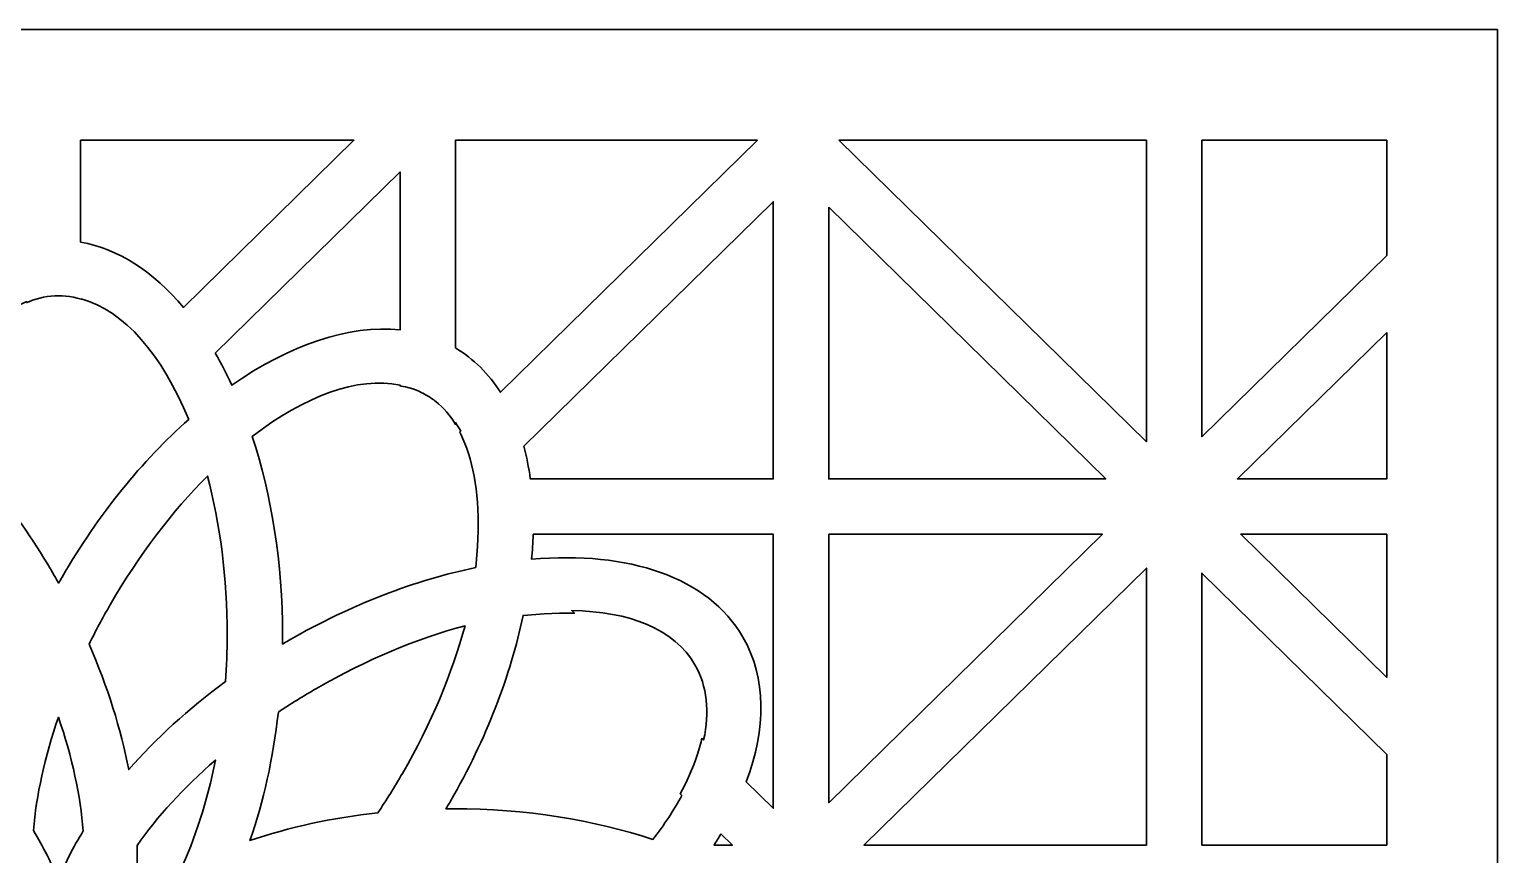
# Model space of a CAD drawing. Header units: centimetres. Extents: x -27 to -22.3, y -9 to 9.
# Drawn here: x -24.695 to -22.336, y 7.674 to 9.001 of the extents above; entities that cross this region are included whole.
import ezdxf

# ---------------------------------------------------------------- set-up
doc = ezdxf.new("R2010")
doc.units = ezdxf.units.CM
doc.header["$MEASUREMENT"] = 0
doc.layers.add('layer 1', color=7, linetype='Continuous')

msp = doc.modelspace()

# ---------------------------------------------------------------- linework, layer by layer
at = {"layer": 'layer 1', "color": 250, "lineweight": 30}
for points, knots in [([(-22.33552, 9.00076), (-22.33552, 9.00076), (-22.33552, 8.81208), (-22.33552, 8.81208), (-22.33552, 8.81208), (-22.33552, 8.81208), (-22.33552, 8.68847), (-22.33552, 8.68847), (-22.33552, 8.68847), (-22.33552, 8.68847), (-22.33552, 7.78426), (-22.33552, 7.78426), (-22.33552, 7.78426), (-22.33552, 7.78426), (-22.33552, 7.66065), (-22.33552, 7.66065), (-22.33552, 7.66065), (-22.33552, 7.66065), (-22.33552, 7.635), (-22.33552, 7.635), (-22.33552, 7.635), (-22.33552, 7.635), (-22.33552, 7.51139), (-22.33552, 7.51139), (-22.33552, 7.51139), (-22.33552, 7.51139), (-22.33552, 6.60718), (-22.33552, 6.60718), (-22.33552, 6.60718), (-22.33552, 6.60718), (-22.33552, 6.48357), (-22.33552, 6.48357), (-22.33552, 6.48357), (-22.33552, 6.48357), (-22.33552, 6.45792), (-22.33552, 6.45792), (-22.33552, 6.45792), (-22.33552, 6.45792), (-22.33552, 6.33431), (-22.33552, 6.33431), (-22.33552, 6.33431), (-22.33552, 6.33431), (-22.33552, 5.4301), (-22.33552, 5.4301), (-22.33552, 5.4301), (-22.33552, 5.4301), (-22.33552, 5.30649), (-22.33552, 5.30649), (-22.33552, 5.30649), (-22.33552, 5.30649), (-22.33552, 5.28084), (-22.33552, 5.28084), (-22.33552, 5.28084), (-22.33552, 5.28084), (-22.33552, 5.15723), (-22.33552, 5.15723), (-22.33552, 5.15723), (-22.33552, 5.15723), (-22.33552, 4.25302), (-22.33552, 4.25302), (-22.33552, 4.25302), (-22.33552, 4.25302), (-22.33552, 4.12941), (-22.33552, 4.12941), (-22.33552, 4.12941), (-22.33552, 4.12941), (-22.33552, 4.10376), (-22.33552, 4.10376), (-22.33552, 4.10376), (-22.33552, 4.10376), (-22.33552, 3.98015), (-22.33552, 3.98015), (-22.33552, 3.98015), (-22.33552, 3.98015), (-22.33552, 3.07594), (-22.33552, 3.07594), (-22.33552, 3.07594), (-22.33552, 3.07594), (-22.33552, 2.95233), (-22.33552, 2.95233), (-22.33552, 2.95233), (-22.33552, 2.95233), (-22.33552, 2.92668), (-22.33552, 2.92668), (-22.33552, 2.92668), (-22.33552, 2.92668), (-22.33552, 2.80307), (-22.33552, 2.80307), (-22.33552, 2.80307), (-22.33552, 2.80307), (-22.33552, 1.89886), (-22.33552, 1.89886), (-22.33552, 1.89886), (-22.33552, 1.89886), (-22.33552, 1.77525), (-22.33552, 1.77525), (-22.33552, 1.77525), (-22.33552, 1.77525), (-22.33552, 1.7496), (-22.33552, 1.7496), (-22.33552, 1.7496), (-22.33552, 1.7496), (-22.33552, 1.62599), (-22.33552, 1.62599), (-22.33552, 1.62599), (-22.33552, 1.62599), (-22.33552, 0.72178), (-22.33552, 0.72178), (-22.33552, 0.72178), (-22.33552, 0.72178), (-22.33552, 0.59817), (-22.33552, 0.59817), (-22.33552, 0.59817), (-22.33552, 0.59817), (-22.33552, 0.57252), (-22.33552, 0.57252), (-22.33552, 0.57252), (-22.33552, 0.57252), (-22.33552, 0.44891), (-22.33552, 0.44891), (-22.33552, 0.44891), (-22.33552, 0.44891), (-22.33552, -0.4553), (-22.33552, -0.4553), (-22.33552, -0.4553), (-22.33552, -0.4553), (-22.33552, -0.57891), (-22.33552, -0.57891), (-22.33552, -0.57891), (-22.33552, -0.57891), (-22.33552, -0.60456), (-22.33552, -0.60456), (-22.33552, -0.60456), (-22.33552, -0.60456), (-22.33552, -0.72817), (-22.33552, -0.72817), (-22.33552, -0.72817), (-22.33552, -0.72817), (-22.33552, -1.63238), (-22.33552, -1.63238), (-22.33552, -1.63238), (-22.33552, -1.63238), (-22.33552, -1.75599), (-22.33552, -1.75599), (-22.33552, -1.75599), (-22.33552, -1.75599), (-22.33552, -1.78164), (-22.33552, -1.78164), (-22.33552, -1.78164), (-22.33552, -1.78164), (-22.33552, -1.90525), (-22.33552, -1.90525), (-22.33552, -1.90525), (-22.33552, -1.90525), (-22.33552, -2.80946), (-22.33552, -2.80946), (-22.33552, -2.80946), (-22.33552, -2.80946), (-22.33552, -2.93307), (-22.33552, -2.93307), (-22.33552, -2.93307), (-22.33552, -2.93307), (-22.33552, -2.95872), (-22.33552, -2.95872), (-22.33552, -2.95872), (-22.33552, -2.95872), (-22.33552, -3.08233), (-22.33552, -3.08233), (-22.33552, -3.08233), (-22.33552, -3.08233), (-22.33552, -3.98654), (-22.33552, -3.98654), (-22.33552, -3.98654), (-22.33552, -3.98654), (-22.33552, -4.11015), (-22.33552, -4.11015), (-22.33552, -4.11015), (-22.33552, -4.11015), (-22.33552, -4.1358), (-22.33552, -4.1358), (-22.33552, -4.1358), (-22.33552, -4.1358), (-22.33552, -4.25941), (-22.33552, -4.25941), (-22.33552, -4.25941), (-22.33552, -4.25941), (-22.33552, -5.16362), (-22.33552, -5.16362), (-22.33552, -5.16362), (-22.33552, -5.16362), (-22.33552, -5.28723), (-22.33552, -5.28723), (-22.33552, -5.28723), (-22.33552, -5.28723), (-22.33552, -5.31288), (-22.33552, -5.31288), (-22.33552, -5.31288), (-22.33552, -5.31288), (-22.33552, -5.43649), (-22.33552, -5.43649), (-22.33552, -5.43649), (-22.33552, -5.43649), (-22.33552, -6.3407), (-22.33552, -6.3407), (-22.33552, -6.3407), (-22.33552, -6.3407), (-22.33552, -6.46431), (-22.33552, -6.46431), (-22.33552, -6.46431), (-22.33552, -6.46431), (-22.33552, -6.48996), (-22.33552, -6.48996), (-22.33552, -6.48996), (-22.33552, -6.48996), (-22.33552, -6.61357), (-22.33552, -6.61357), (-22.33552, -6.61357), (-22.33552, -6.61357), (-22.33552, -7.51778), (-22.33552, -7.51778), (-22.33552, -7.51778), (-22.33552, -7.51778), (-22.33552, -7.64139), (-22.33552, -7.64139), (-22.33552, -7.64139), (-22.33552, -7.64139), (-22.33552, -7.66704), (-22.33552, -7.66704), (-22.33552, -7.66704), (-22.33552, -7.66704), (-22.33552, -7.79065), (-22.33552, -7.79065), (-22.33552, -7.79065), (-22.33552, -7.79065), (-22.33552, -8.69486), (-22.33552, -8.69486), (-22.33552, -8.69486), (-22.33552, -8.69486), (-22.33552, -8.81847), (-22.33552, -8.81847), (-22.33552, -8.81847), (-22.33552, -8.81847), (-22.33552, -9.00022), (-22.33552, -9.00022), (-22.33552, -9.00022), (-22.33552, -9.00022), (-23.22426, -9.00022), (-23.22426, -9.00022), (-23.22426, -9.00022), (-23.22426, -9.00022), (-23.35029, -9.00022), (-23.35029, -9.00022), (-23.35029, -9.00022), (-23.35029, -9.00022), (-23.56871, -9.00022), (-23.56871, -9.00022), (-23.56871, -9.00022), (-23.56871, -9.00022), (-23.69473, -9.00022), (-23.69473, -9.00022), (-23.69473, -9.00022), (-23.69473, -9.00022), (-24.42433, -9.00022), (-24.42433, -9.00022), (-24.42433, -9.00022), (-24.42433, -9.00022), (-24.55035, -9.00022), (-24.55035, -9.00022), (-24.55035, -9.00022), (-24.55035, -9.00022), (-24.76877, -9.00022), (-24.76877, -9.00022), (-24.76877, -9.00022), (-24.76877, -9.00022), (-24.8948, -9.00022), (-24.8948, -9.00022), (-24.8948, -9.00022), (-24.8948, -9.00022), (-25.62439, -9.00022), (-25.62439, -9.00022), (-25.62439, -9.00022), (-25.62439, -9.00022), (-25.75042, -9.00022), (-25.75042, -9.00022), (-25.75042, -9.00022), (-25.75042, -9.00022), (-25.96884, -9.00022), (-25.96884, -9.00022), (-25.96884, -9.00022), (-25.96884, -9.00022), (-26.09487, -9.00022), (-26.09487, -9.00022), (-26.09487, -9.00022), (-26.09487, -9.00022), (-26.99914, -9.00022), (-26.99914, -9.00022), (-26.99914, -9.00022), (-26.99914, -9.00022), (-26.99914, -8.8337), (-26.99914, -8.8337), (-26.99914, -8.8337), (-26.99914, -8.8337), (-26.99914, -8.71009), (-26.99914, -8.71009), (-26.99914, -8.71009), (-26.99914, -8.71009), (-26.99914, -7.77541), (-26.99914, -7.77541), (-26.99914, -7.77541), (-26.99914, -7.77541), (-26.99914, -7.53301), (-26.99914, -7.53301), (-26.99914, -7.53301), (-26.99914, -7.53301), (-26.99914, -6.59833), (-26.99914, -6.59833), (-26.99914, -6.59833), (-26.99914, -6.59833), (-26.99914, -6.35593), (-26.99914, -6.35593), (-26.99914, -6.35593), (-26.99914, -6.35593), (-26.99914, -5.42125), (-26.99914, -5.42125), (-26.99914, -5.42125), (-26.99914, -5.42125), (-26.99914, -5.17885), (-26.99914, -5.17885), (-26.99914, -5.17885), (-26.99914, -5.17885), (-26.99914, -4.24417), (-26.99914, -4.24417), (-26.99914, -4.24417), (-26.99914, -4.24417), (-26.99914, -4.00177), (-26.99914, -4.00177), (-26.99914, -4.00177), (-26.99914, -4.00177), (-26.99914, -3.06709), (-26.99914, -3.06709), (-26.99914, -3.06709), (-26.99914, -3.06709), (-26.99914, -2.82469), (-26.99914, -2.82469), (-26.99914, -2.82469), (-26.99914, -2.82469), (-26.99914, -1.89001), (-26.99914, -1.89001), (-26.99914, -1.89001), (-26.99914, -1.89001), (-26.99914, -1.64761), (-26.99914, -1.64761), (-26.99914, -1.64761), (-26.99914, -1.64761), (-26.99914, -0.71293), (-26.99914, -0.71293), (-26.99914, -0.71293), (-26.99914, -0.71293), (-26.99914, -0.47053), (-26.99914, -0.47053), (-26.99914, -0.47053), (-26.99914, -0.47053), (-26.99914, 0.46415), (-26.99914, 0.46415), (-26.99914, 0.46415), (-26.99914, 0.46415), (-26.99914, 0.70655), (-26.99914, 0.70655), (-26.99914, 0.70655), (-26.99914, 0.70655), (-26.99914, 1.64123), (-26.99914, 1.64123), (-26.99914, 1.64123), (-26.99914, 1.64123), (-26.99914, 1.88363), (-26.99914, 1.88363), (-26.99914, 1.88363), (-26.99914, 1.88363), (-26.99914, 2.81831), (-26.99914, 2.81831), (-26.99914, 2.81831), (-26.99914, 2.81831), (-26.99914, 3.06071), (-26.99914, 3.06071), (-26.99914, 3.06071), (-26.99914, 3.06071), (-26.99914, 3.99539), (-26.99914, 3.99539), (-26.99914, 3.99539), (-26.99914, 3.99539), (-26.99914, 4.23779), (-26.99914, 4.23779), (-26.99914, 4.23779), (-26.99914, 4.23779), (-26.99914, 5.17247), (-26.99914, 5.17247), (-26.99914, 5.17247), (-26.99914, 5.17247), (-26.99914, 5.41487), (-26.99914, 5.41487), (-26.99914, 5.41487), (-26.99914, 5.41487), (-26.99914, 6.34955), (-26.99914, 6.34955), (-26.99914, 6.34955), (-26.99914, 6.34955), (-26.99914, 6.59195), (-26.99914, 6.59195), (-26.99914, 6.59195), (-26.99914, 6.59195), (-26.99914, 7.52663), (-26.99914, 7.52663), (-26.99914, 7.52663), (-26.99914, 7.52663), (-26.99914, 7.76903), (-26.99914, 7.76903), (-26.99914, 7.76903), (-26.99914, 7.76903), (-26.99914, 8.70371), (-26.99914, 8.70371), (-26.99914, 8.70371), (-26.99914, 8.70371), (-26.99914, 8.82732), (-26.99914, 8.82732), (-26.99914, 8.82732), (-26.99914, 8.82732), (-26.99914, 9.00076), (-26.99914, 9.00076), (-26.99914, 9.00076), (-26.99914, 9.00076), (-26.10193, 9.00076), (-26.10193, 9.00076), (-26.10193, 9.00076), (-26.10193, 9.00076), (-25.97591, 9.00076), (-25.97591, 9.00076), (-25.97591, 9.00076), (-25.97591, 9.00076), (-25.74335, 9.00076), (-25.74335, 9.00076), (-25.74335, 9.00076), (-25.74335, 9.00076), (-25.61733, 9.00076), (-25.61733, 9.00076), (-25.61733, 9.00076), (-25.61733, 9.00076), (-24.90187, 9.00076), (-24.90187, 9.00076), (-24.90187, 9.00076), (-24.90187, 9.00076), (-24.77584, 9.00076), (-24.77584, 9.00076), (-24.77584, 9.00076), (-24.77584, 9.00076), (-24.54329, 9.00076), (-24.54329, 9.00076), (-24.54329, 9.00076), (-24.54329, 9.00076), (-24.41726, 9.00076), (-24.41726, 9.00076), (-24.41726, 9.00076), (-24.41726, 9.00076), (-23.7018, 9.00076), (-23.7018, 9.00076), (-23.7018, 9.00076), (-23.7018, 9.00076), (-23.57578, 9.00076), (-23.57578, 9.00076), (-23.57578, 9.00076), (-23.57578, 9.00076), (-23.34322, 9.00076), (-23.34322, 9.00076), (-23.34322, 9.00076), (-23.34322, 9.00076), (-23.21719, 9.00076), (-23.21719, 9.00076), (-23.21719, 9.00076), (-23.21719, 9.00076), (-22.33552, 9.00076), (-22.33552, 9.00076)], [0, 0, 0, 0, 0.0082645, 0.0082645, 0.0082645, 0.0082645, 0.0165289, 0.0165289, 0.0165289, 0.0165289, 0.0247934, 0.0247934, 0.0247934, 0.0247934, 0.0330579, 0.0330579, 0.0330579, 0.0330579, 0.0413223, 0.0413223, 0.0413223, 0.0413223, 0.0495868, 0.0495868, 0.0495868, 0.0495868, 0.0578512, 0.0578512, 0.0578512, 0.0578512, 0.0661157, 0.0661157, 0.0661157, 0.0661157, 0.0743802, 0.0743802, 0.0743802, 0.0743802, 0.0826446, 0.0826446, 0.0826446, 0.0826446, 0.0909091, 0.0909091, 0.0909091, 0.0909091, 0.0991736, 0.0991736, 0.0991736, 0.0991736, 0.107438, 0.107438, 0.107438, 0.107438, 0.1157025, 0.1157025, 0.1157025, 0.1157025, 0.1239669, 0.1239669, 0.1239669, 0.1239669, 0.1322314, 0.1322314, 0.1322314, 0.1322314, 0.1404959, 0.1404959, 0.1404959, 0.1404959, 0.1487603, 0.1487603, 0.1487603, 0.1487603, 0.1570248, 0.1570248, 0.1570248, 0.1570248, 0.1652893, 0.1652893, 0.1652893, 0.1652893, 0.1735537, 0.1735537, 0.1735537, 0.1735537, 0.1818182, 0.1818182, 0.1818182, 0.1818182, 0.1900826, 0.1900826, 0.1900826, 0.1900826, 0.1983471, 0.1983471, 0.1983471, 0.1983471, 0.2066116, 0.2066116, 0.2066116, 0.2066116, 0.214876, 0.214876, 0.214876, 0.214876, 0.2231405, 0.2231405, 0.2231405, 0.2231405, 0.231405, 0.231405, 0.231405, 0.231405, 0.2396694, 0.2396694, 0.2396694, 0.2396694, 0.2479339, 0.2479339, 0.2479339, 0.2479339, 0.2561983, 0.2561983, 0.2561983, 0.2561983, 0.2644628, 0.2644628, 0.2644628, 0.2644628, 0.2727273, 0.2727273, 0.2727273, 0.2727273, 0.2809917, 0.2809917, 0.2809917, 0.2809917, 0.2892562, 0.2892562, 0.2892562, 0.2892562, 0.2975207, 0.2975207, 0.2975207, 0.2975207, 0.3057851, 0.3057851, 0.3057851, 0.3057851, 0.3140496, 0.3140496, 0.3140496, 0.3140496, 0.322314, 0.322314, 0.322314, 0.322314, 0.3305785, 0.3305785, 0.3305785, 0.3305785, 0.338843, 0.338843, 0.338843, 0.338843, 0.3471074, 0.3471074, 0.3471074, 0.3471074, 0.3553719, 0.3553719, 0.3553719, 0.3553719, 0.3636364, 0.3636364, 0.3636364, 0.3636364, 0.3719008, 0.3719008, 0.3719008, 0.3719008, 0.3801653, 0.3801653, 0.3801653, 0.3801653, 0.3884298, 0.3884298, 0.3884298, 0.3884298, 0.3966942, 0.3966942, 0.3966942, 0.3966942, 0.4049587, 0.4049587, 0.4049587, 0.4049587, 0.4132231, 0.4132231, 0.4132231, 0.4132231, 0.4214876, 0.4214876, 0.4214876, 0.4214876, 0.4297521, 0.4297521, 0.4297521, 0.4297521, 0.4380165, 0.4380165, 0.4380165, 0.4380165, 0.446281, 0.446281, 0.446281, 0.446281, 0.4545455, 0.4545455, 0.4545455, 0.4545455, 0.4628099, 0.4628099, 0.4628099, 0.4628099, 0.4710744, 0.4710744, 0.4710744, 0.4710744, 0.4793388, 0.4793388, 0.4793388, 0.4793388, 0.4876033, 0.4876033, 0.4876033, 0.4876033, 0.4958678, 0.4958678, 0.4958678, 0.4958678, 0.5041322, 0.5041322, 0.5041322, 0.5041322, 0.5123967, 0.5123967, 0.5123967, 0.5123967, 0.5206612, 0.5206612, 0.5206612, 0.5206612, 0.5289256, 0.5289256, 0.5289256, 0.5289256, 0.5371901, 0.5371901, 0.5371901, 0.5371901, 0.5454545, 0.5454545, 0.5454545, 0.5454545, 0.553719, 0.553719, 0.553719, 0.553719, 0.5619835, 0.5619835, 0.5619835, 0.5619835, 0.5702479, 0.5702479, 0.5702479, 0.5702479, 0.5785124, 0.5785124, 0.5785124, 0.5785124, 0.5867769, 0.5867769, 0.5867769, 0.5867769, 0.5950413, 0.5950413, 0.5950413, 0.5950413, 0.6033058, 0.6033058, 0.6033058, 0.6033058, 0.6115702, 0.6115702, 0.6115702, 0.6115702, 0.6198347, 0.6198347, 0.6198347, 0.6198347, 0.6280992, 0.6280992, 0.6280992, 0.6280992, 0.6363636, 0.6363636, 0.6363636, 0.6363636, 0.6446281, 0.6446281, 0.6446281, 0.6446281, 0.6528926, 0.6528926, 0.6528926, 0.6528926, 0.661157, 0.661157, 0.661157, 0.661157, 0.6694215, 0.6694215, 0.6694215, 0.6694215, 0.677686, 0.677686, 0.677686, 0.677686, 0.6859504, 0.6859504, 0.6859504, 0.6859504, 0.6942149, 0.6942149, 0.6942149, 0.6942149, 0.7024793, 0.7024793, 0.7024793, 0.7024793, 0.7107438, 0.7107438, 0.7107438, 0.7107438, 0.7190083, 0.7190083, 0.7190083, 0.7190083, 0.7272727, 0.7272727, 0.7272727, 0.7272727, 0.7355372, 0.7355372, 0.7355372, 0.7355372, 0.7438017, 0.7438017, 0.7438017, 0.7438017, 0.7520661, 0.7520661, 0.7520661, 0.7520661, 0.7603306, 0.7603306, 0.7603306, 0.7603306, 0.768595, 0.768595, 0.768595, 0.768595, 0.7768595, 0.7768595, 0.7768595, 0.7768595, 0.785124, 0.785124, 0.785124, 0.785124, 0.7933884, 0.7933884, 0.7933884, 0.7933884, 0.8016529, 0.8016529, 0.8016529, 0.8016529, 0.8099174, 0.8099174, 0.8099174, 0.8099174, 0.8181818, 0.8181818, 0.8181818, 0.8181818, 0.8264463, 0.8264463, 0.8264463, 0.8264463, 0.8347107, 0.8347107, 0.8347107, 0.8347107, 0.8429752, 0.8429752, 0.8429752, 0.8429752, 0.8512397, 0.8512397, 0.8512397, 0.8512397, 0.8595041, 0.8595041, 0.8595041, 0.8595041, 0.8677686, 0.8677686, 0.8677686, 0.8677686, 0.8760331, 0.8760331, 0.8760331, 0.8760331, 0.8842975, 0.8842975, 0.8842975, 0.8842975, 0.892562, 0.892562, 0.892562, 0.892562, 0.9008264, 0.9008264, 0.9008264, 0.9008264, 0.9090909, 0.9090909, 0.9090909, 0.9090909, 0.9173554, 0.9173554, 0.9173554, 0.9173554, 0.9256198, 0.9256198, 0.9256198, 0.9256198, 0.9338843, 0.9338843, 0.9338843, 0.9338843, 0.9421488, 0.9421488, 0.9421488, 0.9421488, 0.9504132, 0.9504132, 0.9504132, 0.9504132, 0.9586777, 0.9586777, 0.9586777, 0.9586777, 0.9669421, 0.9669421, 0.9669421, 0.9669421, 0.9752066, 0.9752066, 0.9752066, 0.9752066, 0.9834711, 0.9834711, 0.9834711, 0.9834711, 1, 1, 1, 1]), ([(-24.61256, 8.6587), (-24.5518, 8.64816), (-24.49546, 8.611), (-24.44736, 8.55392), (-24.44736, 8.55392), (-24.44736, 8.55392), (-24.1735, 8.82254), (-24.1735, 8.82254), (-24.1735, 8.82254), (-24.1735, 8.82254), (-24.61256, 8.82254), (-24.61256, 8.82254), (-24.61256, 8.82254), (-24.61256, 8.82254), (-24.61256, 8.6587), (-24.61256, 8.6587)], [0, 0, 0, 0, 0.2, 0.2, 0.2, 0.2, 0.4, 0.4, 0.4, 0.4, 0.6, 0.6, 0.6, 0.6, 1, 1, 1, 1]), ([(-24.01021, 8.48868), (-23.98094, 8.47121), (-23.95681, 8.44708), (-23.93783, 8.41754), (-23.93783, 8.41754), (-23.93783, 8.41754), (-23.52493, 8.82254), (-23.52493, 8.82254), (-23.52493, 8.82254), (-23.52493, 8.82254), (-24.01021, 8.82254), (-24.01021, 8.82254), (-24.01021, 8.82254), (-24.01021, 8.82254), (-24.01021, 8.48868), (-24.01021, 8.48868)], [0, 0, 0, 0, 0.2, 0.2, 0.2, 0.2, 0.4, 0.4, 0.4, 0.4, 0.6, 0.6, 0.6, 0.6, 1, 1, 1, 1]), ([(-23.39407, 8.82254), (-23.39407, 8.82254), (-22.89988, 8.33781), (-22.89988, 8.33781), (-22.89988, 8.33781), (-22.89988, 8.33781), (-22.89988, 8.82254), (-22.89988, 8.82254), (-22.89988, 8.82254), (-22.89988, 8.82254), (-23.39407, 8.82254), (-23.39407, 8.82254)], [0, 0, 0, 0, 0.25, 0.25, 0.25, 0.25, 0.5, 0.5, 0.5, 0.5, 1, 1, 1, 1]), ([(-22.81076, 8.82254), (-22.81076, 8.82254), (-22.81076, 8.34594), (-22.81076, 8.34594), (-22.81076, 8.34594), (-22.81076, 8.34594), (-22.51375, 8.63727), (-22.51375, 8.63727), (-22.51375, 8.63727), (-22.51375, 8.63727), (-22.51375, 8.82254), (-22.51375, 8.82254), (-22.51375, 8.82254), (-22.51375, 8.82254), (-22.81076, 8.82254), (-22.81076, 8.82254)], [0, 0, 0, 0, 0.2, 0.2, 0.2, 0.2, 0.4, 0.4, 0.4, 0.4, 0.6, 0.6, 0.6, 0.6, 1, 1, 1, 1]), ([(-24.39622, 8.48047), (-24.38677, 8.46415), (-24.37782, 8.44693), (-24.36943, 8.42887), (-24.36943, 8.42887), (-24.27648, 8.49381), (-24.18151, 8.52633), (-24.09932, 8.51777), (-24.09932, 8.51777), (-24.09932, 8.51777), (-24.09932, 8.77168), (-24.09932, 8.77168), (-24.09932, 8.77168), (-24.09932, 8.77168), (-24.39622, 8.48047), (-24.39622, 8.48047)], [0, 0, 0, 0, 0.2, 0.2, 0.2, 0.2, 0.4, 0.4, 0.4, 0.4, 0.6, 0.6, 0.6, 0.6, 1, 1, 1, 1]), ([(-23.9004, 8.33064), (-23.89592, 8.31399), (-23.89242, 8.29649), (-23.88993, 8.27827), (-23.88993, 8.27827), (-23.88993, 8.27827), (-23.4996, 8.27827), (-23.4996, 8.27827), (-23.4996, 8.27827), (-23.4996, 8.27827), (-23.4996, 8.72377), (-23.4996, 8.72377), (-23.4996, 8.72377), (-23.4996, 8.72377), (-23.9004, 8.33064), (-23.9004, 8.33064)], [0, 0, 0, 0, 0.2, 0.2, 0.2, 0.2, 0.4, 0.4, 0.4, 0.4, 0.6, 0.6, 0.6, 0.6, 1, 1, 1, 1]), ([(-23.41048, 8.71503), (-23.41048, 8.71503), (-23.41048, 8.27827), (-23.41048, 8.27827), (-23.41048, 8.27827), (-23.41048, 8.27827), (-22.9652, 8.27827), (-22.9652, 8.27827), (-22.9652, 8.27827), (-22.9652, 8.27827), (-23.41048, 8.71503), (-23.41048, 8.71503)], [0, 0, 0, 0, 0.25, 0.25, 0.25, 0.25, 0.5, 0.5, 0.5, 0.5, 1, 1, 1, 1]), ([(-24.61146, 8.56768), (-24.61146, 8.56768), (-24.61145, 8.56695), (-24.61145, 8.56695), (-24.61145, 8.56695), (-24.61145, 8.56695), (-24.61187, 8.56708), (-24.61187, 8.56708), (-24.61187, 8.56708), (-24.61187, 8.56708), (-24.61787, 8.56876), (-24.61787, 8.56876), (-24.61787, 8.56876), (-24.61787, 8.56876), (-24.62383, 8.57012), (-24.62383, 8.57012), (-24.62383, 8.57012), (-24.62383, 8.57012), (-24.62385, 8.57012), (-24.62385, 8.57012), (-24.62385, 8.57012), (-24.62385, 8.57012), (-24.62439, 8.57024), (-24.62439, 8.57024), (-24.62439, 8.57024), (-24.62439, 8.57024), (-24.63034, 8.5713), (-24.63034, 8.5713), (-24.63034, 8.5713), (-24.63034, 8.5713), (-24.63628, 8.57205), (-24.63628, 8.57205), (-24.63628, 8.57205), (-24.63628, 8.57205), (-24.64224, 8.5725), (-24.64224, 8.5725), (-24.64224, 8.5725), (-24.64224, 8.5725), (-24.64826, 8.57265), (-24.64826, 8.57265), (-24.64826, 8.57265), (-24.64826, 8.57265), (-24.65424, 8.5725), (-24.65424, 8.5725), (-24.65424, 8.5725), (-24.65424, 8.5725), (-24.66019, 8.57205), (-24.66019, 8.57205), (-24.66019, 8.57205), (-24.66019, 8.57205), (-24.66611, 8.5713), (-24.66611, 8.5713), (-24.66611, 8.5713), (-24.66611, 8.5713), (-24.67203, 8.57026), (-24.67203, 8.57026), (-24.67203, 8.57026), (-24.67203, 8.57026), (-24.67797, 8.56891), (-24.67797, 8.56891), (-24.67797, 8.56891), (-24.67797, 8.56891), (-24.68395, 8.56725), (-24.68395, 8.56725), (-24.68395, 8.56725), (-24.68395, 8.56725), (-24.68997, 8.56526), (-24.68997, 8.56526), (-24.68997, 8.56526), (-24.68997, 8.56526), (-24.69606, 8.56294), (-24.69606, 8.56294), (-24.69606, 8.56294), (-24.69606, 8.56294), (-24.69905, 8.56165), (-24.69905, 8.56165), (-24.69905, 8.56165), (-24.69905, 8.56165), (-24.69905, 8.5631), (-24.69905, 8.5631), (-24.69905, 8.5631), (-24.76216, 8.539), (-24.81754, 8.47087), (-24.85699, 8.37517), (-24.85699, 8.37517), (-24.78314, 8.30943), (-24.71313, 8.22381), (-24.65488, 8.12293), (-24.65488, 8.12293), (-24.65252, 8.11883), (-24.6502, 8.11474), (-24.6479, 8.11064), (-24.6479, 8.11064), (-24.64604, 8.11393), (-24.64417, 8.11722), (-24.64227, 8.12051), (-24.64227, 8.12051), (-24.58371, 8.22195), (-24.51324, 8.30794), (-24.43895, 8.37382), (-24.43895, 8.37382), (-24.48132, 8.47727), (-24.54225, 8.54877), (-24.61146, 8.56768)], [0, 0, 0, 0, 0.037037, 0.037037, 0.037037, 0.037037, 0.0740741, 0.0740741, 0.0740741, 0.0740741, 0.1111111, 0.1111111, 0.1111111, 0.1111111, 0.1481481, 0.1481481, 0.1481481, 0.1481481, 0.1851852, 0.1851852, 0.1851852, 0.1851852, 0.2222222, 0.2222222, 0.2222222, 0.2222222, 0.2592593, 0.2592593, 0.2592593, 0.2592593, 0.2962963, 0.2962963, 0.2962963, 0.2962963, 0.3333333, 0.3333333, 0.3333333, 0.3333333, 0.3703704, 0.3703704, 0.3703704, 0.3703704, 0.4074074, 0.4074074, 0.4074074, 0.4074074, 0.4444444, 0.4444444, 0.4444444, 0.4444444, 0.4814815, 0.4814815, 0.4814815, 0.4814815, 0.5185185, 0.5185185, 0.5185185, 0.5185185, 0.5555556, 0.5555556, 0.5555556, 0.5555556, 0.5925926, 0.5925926, 0.5925926, 0.5925926, 0.6296296, 0.6296296, 0.6296296, 0.6296296, 0.6666667, 0.6666667, 0.6666667, 0.6666667, 0.7037037, 0.7037037, 0.7037037, 0.7037037, 0.7407407, 0.7407407, 0.7407407, 0.7407407, 0.7777778, 0.7777778, 0.7777778, 0.7777778, 0.8148148, 0.8148148, 0.8148148, 0.8148148, 0.8518519, 0.8518519, 0.8518519, 0.8518519, 0.8888889, 0.8888889, 0.8888889, 0.8888889, 0.9259259, 0.9259259, 0.9259259, 0.9259259, 1, 1, 1, 1]), ([(-22.51375, 8.51366), (-22.51375, 8.51366), (-22.75373, 8.27827), (-22.75373, 8.27827), (-22.75373, 8.27827), (-22.75373, 8.27827), (-22.51375, 8.27827), (-22.51375, 8.27827), (-22.51375, 8.27827), (-22.51375, 8.27827), (-22.51375, 8.51366), (-22.51375, 8.51366)], [0, 0, 0, 0, 0.25, 0.25, 0.25, 0.25, 0.5, 0.5, 0.5, 0.5, 1, 1, 1, 1]), ([(-23.97767, 8.13575), (-23.97767, 8.13575), (-23.97503, 8.16952), (-23.97503, 8.16952), (-23.97503, 8.16952), (-23.97503, 8.16952), (-23.97433, 8.18197), (-23.97433, 8.18197), (-23.97433, 8.18197), (-23.97433, 8.18197), (-23.97391, 8.19419), (-23.97391, 8.19419), (-23.97391, 8.19419), (-23.97391, 8.19419), (-23.97377, 8.20616), (-23.97377, 8.20616), (-23.97377, 8.20616), (-23.97377, 8.20616), (-23.97391, 8.21789), (-23.97391, 8.21789), (-23.97391, 8.21789), (-23.97391, 8.21789), (-23.97432, 8.22935), (-23.97432, 8.22935), (-23.97432, 8.22935), (-23.97432, 8.22935), (-23.97499, 8.24054), (-23.97499, 8.24054), (-23.97499, 8.24054), (-23.97499, 8.24054), (-23.97593, 8.25144), (-23.97593, 8.25144), (-23.97593, 8.25144), (-23.97593, 8.25144), (-23.97713, 8.26205), (-23.97713, 8.26205), (-23.97713, 8.26205), (-23.97713, 8.26205), (-23.97857, 8.27235), (-23.97857, 8.27235), (-23.97857, 8.27235), (-23.97857, 8.27235), (-23.98026, 8.28235), (-23.98026, 8.28235), (-23.98026, 8.28235), (-23.98026, 8.28235), (-23.98219, 8.29201), (-23.98219, 8.29201), (-23.98219, 8.29201), (-23.98219, 8.29201), (-23.98434, 8.30134), (-23.98434, 8.30134), (-23.98434, 8.30134), (-23.98434, 8.30134), (-23.98671, 8.31032), (-23.98671, 8.31032), (-23.98671, 8.31032), (-23.98671, 8.31032), (-23.98929, 8.31896), (-23.98929, 8.31896), (-23.98929, 8.31896), (-23.98929, 8.31896), (-23.99206, 8.32724), (-23.99206, 8.32724), (-23.99206, 8.32724), (-23.99206, 8.32724), (-23.99503, 8.33516), (-23.99503, 8.33516), (-23.99503, 8.33516), (-23.99503, 8.33516), (-23.99817, 8.34272), (-23.99817, 8.34272), (-23.99817, 8.34272), (-23.99817, 8.34272), (-24.00148, 8.34991), (-24.00148, 8.34991), (-24.00148, 8.34991), (-24.00148, 8.34991), (-24.00324, 8.35338), (-24.00324, 8.35338), (-24.00324, 8.35338), (-24.00324, 8.35338), (-24.00169, 8.3549), (-24.00169, 8.3549), (-24.00169, 8.3549), (-24.00436, 8.35969), (-24.0072, 8.36428), (-24.01021, 8.36868), (-24.01021, 8.36868), (-24.01021, 8.36868), (-24.01021, 8.3659), (-24.01021, 8.3659), (-24.01021, 8.3659), (-24.01021, 8.3659), (-24.0123, 8.3693), (-24.0123, 8.3693), (-24.0123, 8.3693), (-24.0123, 8.3693), (-24.01618, 8.37505), (-24.01618, 8.37505), (-24.01618, 8.37505), (-24.01618, 8.37505), (-24.02018, 8.38046), (-24.02018, 8.38046), (-24.02018, 8.38046), (-24.02018, 8.38046), (-24.02429, 8.38554), (-24.02429, 8.38554), (-24.02429, 8.38554), (-24.02429, 8.38554), (-24.02853, 8.39029), (-24.02853, 8.39029), (-24.02853, 8.39029), (-24.02853, 8.39029), (-24.03289, 8.39474), (-24.03289, 8.39474), (-24.03289, 8.39474), (-24.03289, 8.39474), (-24.03737, 8.39889), (-24.03737, 8.39889), (-24.03737, 8.39889), (-24.03737, 8.39889), (-24.04123, 8.40214), (-24.04123, 8.40214), (-24.04123, 8.40214), (-24.04633, 8.40614), (-24.05172, 8.40979), (-24.05738, 8.41306), (-24.05738, 8.41306), (-24.06081, 8.41504), (-24.0643, 8.41686), (-24.06786, 8.41852), (-24.06786, 8.41852), (-24.06786, 8.41852), (-24.07297, 8.42067), (-24.07297, 8.42067), (-24.07297, 8.42067), (-24.07297, 8.42067), (-24.07862, 8.42273), (-24.07862, 8.42273), (-24.07862, 8.42273), (-24.07862, 8.42273), (-24.08444, 8.42453), (-24.08444, 8.42453), (-24.08444, 8.42453), (-24.08444, 8.42453), (-24.09045, 8.42608), (-24.09045, 8.42608), (-24.09045, 8.42608), (-24.09045, 8.42608), (-24.09081, 8.42616), (-24.09081, 8.42616), (-24.09081, 8.42616), (-24.09081, 8.42616), (-24.09101, 8.42621), (-24.09101, 8.42621), (-24.09101, 8.42621), (-24.09101, 8.42621), (-24.09722, 8.4275), (-24.09722, 8.4275), (-24.09722, 8.4275), (-24.09722, 8.4275), (-24.09932, 8.42784), (-24.09932, 8.42784), (-24.09932, 8.42784), (-24.09932, 8.42784), (-24.09932, 8.4289), (-24.09932, 8.4289), (-24.09932, 8.4289), (-24.16721, 8.44297), (-24.25207, 8.41171), (-24.33691, 8.34638), (-24.33691, 8.34638), (-24.30582, 8.25253), (-24.288, 8.14337), (-24.288, 8.02688), (-24.288, 8.02688), (-24.288, 8.02215), (-24.28804, 8.01745), (-24.2881, 8.01275), (-24.2881, 8.01275), (-24.28484, 8.01467), (-24.28157, 8.01658), (-24.27828, 8.01848), (-24.27828, 8.01848), (-24.17758, 8.07662), (-24.07434, 8.11571), (-23.97767, 8.13575)], [0, 0, 0, 0, 0.0208333, 0.0208333, 0.0208333, 0.0208333, 0.0416667, 0.0416667, 0.0416667, 0.0416667, 0.0625, 0.0625, 0.0625, 0.0625, 0.0833333, 0.0833333, 0.0833333, 0.0833333, 0.1041667, 0.1041667, 0.1041667, 0.1041667, 0.125, 0.125, 0.125, 0.125, 0.1458333, 0.1458333, 0.1458333, 0.1458333, 0.1666667, 0.1666667, 0.1666667, 0.1666667, 0.1875, 0.1875, 0.1875, 0.1875, 0.2083333, 0.2083333, 0.2083333, 0.2083333, 0.2291667, 0.2291667, 0.2291667, 0.2291667, 0.25, 0.25, 0.25, 0.25, 0.2708333, 0.2708333, 0.2708333, 0.2708333, 0.2916667, 0.2916667, 0.2916667, 0.2916667, 0.3125, 0.3125, 0.3125, 0.3125, 0.3333333, 0.3333333, 0.3333333, 0.3333333, 0.3541667, 0.3541667, 0.3541667, 0.3541667, 0.375, 0.375, 0.375, 0.375, 0.3958333, 0.3958333, 0.3958333, 0.3958333, 0.4166667, 0.4166667, 0.4166667, 0.4166667, 0.4375, 0.4375, 0.4375, 0.4375, 0.4583333, 0.4583333, 0.4583333, 0.4583333, 0.4791667, 0.4791667, 0.4791667, 0.4791667, 0.5, 0.5, 0.5, 0.5, 0.5208333, 0.5208333, 0.5208333, 0.5208333, 0.5416667, 0.5416667, 0.5416667, 0.5416667, 0.5625, 0.5625, 0.5625, 0.5625, 0.5833333, 0.5833333, 0.5833333, 0.5833333, 0.6041667, 0.6041667, 0.6041667, 0.6041667, 0.625, 0.625, 0.625, 0.625, 0.6458333, 0.6458333, 0.6458333, 0.6458333, 0.6666667, 0.6666667, 0.6666667, 0.6666667, 0.6875, 0.6875, 0.6875, 0.6875, 0.7083333, 0.7083333, 0.7083333, 0.7083333, 0.7291667, 0.7291667, 0.7291667, 0.7291667, 0.75, 0.75, 0.75, 0.75, 0.7708333, 0.7708333, 0.7708333, 0.7708333, 0.7916667, 0.7916667, 0.7916667, 0.7916667, 0.8125, 0.8125, 0.8125, 0.8125, 0.8333333, 0.8333333, 0.8333333, 0.8333333, 0.8541667, 0.8541667, 0.8541667, 0.8541667, 0.875, 0.875, 0.875, 0.875, 0.8958333, 0.8958333, 0.8958333, 0.8958333, 0.9166667, 0.9166667, 0.9166667, 0.9166667, 0.9375, 0.9375, 0.9375, 0.9375, 0.9583333, 0.9583333, 0.9583333, 0.9583333, 1, 1, 1, 1]), ([(-24.59903, 8.0125), (-24.56909, 7.94402), (-24.54783, 7.87589), (-24.5353, 7.81094), (-24.5353, 7.81094), (-24.49192, 7.86053), (-24.43957, 7.90848), (-24.37963, 7.95242), (-24.37963, 7.95242), (-24.37798, 7.97677), (-24.37711, 8.00162), (-24.37711, 8.02688), (-24.37711, 8.02688), (-24.37711, 8.11936), (-24.38856, 8.20646), (-24.40873, 8.2828), (-24.40873, 8.2828), (-24.46474, 8.22661), (-24.51857, 8.15653), (-24.56509, 8.07595), (-24.56509, 8.07595), (-24.57728, 8.05484), (-24.58859, 8.03365), (-24.59903, 8.0125)], [0, 0, 0, 0, 0.1428571, 0.1428571, 0.1428571, 0.1428571, 0.2857143, 0.2857143, 0.2857143, 0.2857143, 0.4285714, 0.4285714, 0.4285714, 0.4285714, 0.5714286, 0.5714286, 0.5714286, 0.5714286, 0.7142857, 0.7142857, 0.7142857, 0.7142857, 1, 1, 1, 1]), ([(-23.88546, 8.18916), (-23.88583, 8.17603), (-23.88661, 8.16268), (-23.88781, 8.14911), (-23.88781, 8.14911), (-23.73238, 8.16254), (-23.6043, 8.12094), (-23.5483, 8.02395), (-23.5483, 8.02395), (-23.51044, 7.95837), (-23.51099, 7.8769), (-23.54294, 7.79148), (-23.54294, 7.79148), (-23.54294, 7.79148), (-23.4996, 7.74897), (-23.4996, 7.74897), (-23.4996, 7.74897), (-23.4996, 7.74897), (-23.4996, 8.18916), (-23.4996, 8.18916), (-23.4996, 8.18916), (-23.4996, 8.18916), (-23.88546, 8.18916), (-23.88546, 8.18916)], [0, 0, 0, 0, 0.1428571, 0.1428571, 0.1428571, 0.1428571, 0.2857143, 0.2857143, 0.2857143, 0.2857143, 0.4285714, 0.4285714, 0.4285714, 0.4285714, 0.5714286, 0.5714286, 0.5714286, 0.5714286, 0.7142857, 0.7142857, 0.7142857, 0.7142857, 1, 1, 1, 1]), ([(-23.41048, 8.18916), (-23.41048, 8.18916), (-23.41048, 7.75771), (-23.41048, 7.75771), (-23.41048, 7.75771), (-23.41048, 7.75771), (-22.97061, 8.18916), (-22.97061, 8.18916), (-22.97061, 8.18916), (-22.97061, 8.18916), (-23.41048, 8.18916), (-23.41048, 8.18916)], [0, 0, 0, 0, 0.25, 0.25, 0.25, 0.25, 0.5, 0.5, 0.5, 0.5, 1, 1, 1, 1]), ([(-22.51375, 8.18916), (-22.51375, 8.18916), (-22.74832, 8.18916), (-22.74832, 8.18916), (-22.74832, 8.18916), (-22.74832, 8.18916), (-22.51375, 7.95908), (-22.51375, 7.95908), (-22.51375, 7.95908), (-22.51375, 7.95908), (-22.51375, 8.18916), (-22.51375, 8.18916)], [0, 0, 0, 0, 0.25, 0.25, 0.25, 0.25, 0.5, 0.5, 0.5, 0.5, 1, 1, 1, 1]), ([(-22.89988, 7.6896), (-22.89988, 7.6896), (-22.89988, 8.13493), (-22.89988, 8.13493), (-22.89988, 8.13493), (-22.89988, 8.13493), (-23.3539, 7.6896), (-23.3539, 7.6896), (-23.3539, 7.6896), (-23.3539, 7.6896), (-22.89988, 7.6896), (-22.89988, 7.6896)], [0, 0, 0, 0, 0.25, 0.25, 0.25, 0.25, 0.5, 0.5, 0.5, 0.5, 1, 1, 1, 1]), ([(-22.51375, 7.83547), (-22.51375, 7.83547), (-22.81076, 8.12679), (-22.81076, 8.12679), (-22.81076, 8.12679), (-22.81076, 8.12679), (-22.81076, 7.6896), (-22.81076, 7.6896), (-22.81076, 7.6896), (-22.81076, 7.6896), (-22.51375, 7.6896), (-22.51375, 7.6896), (-22.51375, 7.6896), (-22.51375, 7.6896), (-22.51375, 7.83547), (-22.51375, 7.83547)], [0, 0, 0, 0, 0.2, 0.2, 0.2, 0.2, 0.4, 0.4, 0.4, 0.4, 0.6, 0.6, 0.6, 0.6, 1, 1, 1, 1]), ([(-23.64634, 7.76928), (-23.64634, 7.76928), (-23.64903, 7.77192), (-23.64903, 7.77192), (-23.64903, 7.77192), (-23.64903, 7.77192), (-23.64526, 7.77903), (-23.64526, 7.77903), (-23.64526, 7.77903), (-23.64526, 7.77903), (-23.64025, 7.78906), (-23.64025, 7.78906), (-23.64025, 7.78906), (-23.64025, 7.78906), (-23.63561, 7.79897), (-23.63561, 7.79897), (-23.63561, 7.79897), (-23.63561, 7.79897), (-23.63134, 7.80875), (-23.63134, 7.80875), (-23.63134, 7.80875), (-23.63134, 7.80875), (-23.62744, 7.8184), (-23.62744, 7.8184), (-23.62744, 7.8184), (-23.62744, 7.8184), (-23.62391, 7.8279), (-23.62391, 7.8279), (-23.62391, 7.8279), (-23.62391, 7.8279), (-23.62075, 7.83722), (-23.62075, 7.83722), (-23.62075, 7.83722), (-23.62075, 7.83722), (-23.61795, 7.84638), (-23.61795, 7.84638), (-23.61795, 7.84638), (-23.61795, 7.84638), (-23.6155, 7.85535), (-23.6155, 7.85535), (-23.6155, 7.85535), (-23.6155, 7.85535), (-23.6141, 7.86127), (-23.6141, 7.86127), (-23.6141, 7.86127), (-23.6141, 7.86127), (-23.61145, 7.85868), (-23.61145, 7.85868), (-23.61145, 7.85868), (-23.60165, 7.90363), (-23.6056, 7.94496), (-23.62548, 7.97939), (-23.62548, 7.97939), (-23.65866, 8.03687), (-23.73067, 8.0655), (-23.82328, 8.06645), (-23.82328, 8.06645), (-23.82328, 8.06645), (-23.81902, 8.06227), (-23.81902, 8.06227), (-23.81902, 8.06227), (-23.81902, 8.06227), (-23.81944, 8.06229), (-23.81944, 8.06229), (-23.81944, 8.06229), (-23.81944, 8.06229), (-23.8311, 8.06245), (-23.8311, 8.06245), (-23.8311, 8.06245), (-23.8311, 8.06245), (-23.84301, 8.06234), (-23.84301, 8.06234), (-23.84301, 8.06234), (-23.84301, 8.06234), (-23.85516, 8.06195), (-23.85516, 8.06195), (-23.85516, 8.06195), (-23.85516, 8.06195), (-23.86754, 8.06128), (-23.86754, 8.06128), (-23.86754, 8.06128), (-23.86754, 8.06128), (-23.90146, 8.0587), (-23.90146, 8.0587), (-23.90146, 8.0587), (-23.92163, 7.96266), (-23.96058, 7.8602), (-24.01829, 7.76026), (-24.01829, 7.76026), (-24.02065, 7.75617), (-24.02304, 7.75211), (-24.02544, 7.74807), (-24.02544, 7.74807), (-24.02166, 7.74811), (-24.01787, 7.74813), (-24.01407, 7.74813), (-24.01407, 7.74813), (-23.89695, 7.74813), (-23.78724, 7.7301), (-23.69304, 7.6987), (-23.69304, 7.6987), (-23.67475, 7.72235), (-23.6591, 7.74599), (-23.64634, 7.76928)], [0, 0, 0, 0, 0.037037, 0.037037, 0.037037, 0.037037, 0.0740741, 0.0740741, 0.0740741, 0.0740741, 0.1111111, 0.1111111, 0.1111111, 0.1111111, 0.1481481, 0.1481481, 0.1481481, 0.1481481, 0.1851852, 0.1851852, 0.1851852, 0.1851852, 0.2222222, 0.2222222, 0.2222222, 0.2222222, 0.2592593, 0.2592593, 0.2592593, 0.2592593, 0.2962963, 0.2962963, 0.2962963, 0.2962963, 0.3333333, 0.3333333, 0.3333333, 0.3333333, 0.3703704, 0.3703704, 0.3703704, 0.3703704, 0.4074074, 0.4074074, 0.4074074, 0.4074074, 0.4444444, 0.4444444, 0.4444444, 0.4444444, 0.4814815, 0.4814815, 0.4814815, 0.4814815, 0.5185185, 0.5185185, 0.5185185, 0.5185185, 0.5555556, 0.5555556, 0.5555556, 0.5555556, 0.5925926, 0.5925926, 0.5925926, 0.5925926, 0.6296296, 0.6296296, 0.6296296, 0.6296296, 0.6666667, 0.6666667, 0.6666667, 0.6666667, 0.7037037, 0.7037037, 0.7037037, 0.7037037, 0.7407407, 0.7407407, 0.7407407, 0.7407407, 0.7777778, 0.7777778, 0.7777778, 0.7777778, 0.8148148, 0.8148148, 0.8148148, 0.8148148, 0.8518519, 0.8518519, 0.8518519, 0.8518519, 0.8888889, 0.8888889, 0.8888889, 0.8888889, 0.9259259, 0.9259259, 0.9259259, 0.9259259, 1, 1, 1, 1]), ([(-24.29484, 7.90332), (-24.30315, 7.82905), (-24.31881, 7.75943), (-24.34043, 7.69691), (-24.34043, 7.69691), (-24.27806, 7.71816), (-24.20875, 7.73352), (-24.13487, 7.7416), (-24.13487, 7.7416), (-24.12127, 7.76186), (-24.10809, 7.78294), (-24.09546, 7.80481), (-24.09546, 7.80481), (-24.04922, 7.88491), (-24.01558, 7.96606), (-23.99489, 8.04226), (-23.99489, 8.04226), (-24.07149, 8.0216), (-24.15314, 7.98783), (-24.23372, 7.94131), (-24.23372, 7.94131), (-24.25484, 7.92912), (-24.27523, 7.91642), (-24.29484, 7.90332)], [0, 0, 0, 0, 0.1428571, 0.1428571, 0.1428571, 0.1428571, 0.2857143, 0.2857143, 0.2857143, 0.2857143, 0.4285714, 0.4285714, 0.4285714, 0.4285714, 0.5714286, 0.5714286, 0.5714286, 0.5714286, 0.7142857, 0.7142857, 0.7142857, 0.7142857, 1, 1, 1, 1]), ([(-24.68843, 7.71315), (-24.67236, 7.68653), (-24.659, 7.6599), (-24.6486, 7.63361), (-24.6486, 7.63361), (-24.63801, 7.65964), (-24.62456, 7.68599), (-24.60844, 7.71231), (-24.60844, 7.71231), (-24.61278, 7.76862), (-24.62607, 7.83072), (-24.64815, 7.89525), (-24.64815, 7.89525), (-24.6703, 7.8311), (-24.68379, 7.76929), (-24.68843, 7.71315)], [0, 0, 0, 0, 0.2, 0.2, 0.2, 0.2, 0.4, 0.4, 0.4, 0.4, 0.6, 0.6, 0.6, 0.6, 1, 1, 1, 1]), ([(-24.52194, 7.68878), (-24.52133, 7.6577), (-24.52307, 7.62798), (-24.52721, 7.60003), (-24.52721, 7.60003), (-24.50502, 7.61727), (-24.4802, 7.63336), (-24.45307, 7.64809), (-24.45307, 7.64809), (-24.42868, 7.69901), (-24.40915, 7.75943), (-24.396, 7.82634), (-24.396, 7.82634), (-24.44726, 7.78186), (-24.48984, 7.73508), (-24.52194, 7.68878)], [0, 0, 0, 0, 0.2, 0.2, 0.2, 0.2, 0.4, 0.4, 0.4, 0.4, 0.6, 0.6, 0.6, 0.6, 1, 1, 1, 1]), ([(-23.58358, 7.70772), (-23.58717, 7.70168), (-23.5909, 7.69564), (-23.59477, 7.6896), (-23.59477, 7.6896), (-23.59477, 7.6896), (-23.5651, 7.6896), (-23.5651, 7.6896), (-23.5651, 7.6896), (-23.5651, 7.6896), (-23.58358, 7.70772), (-23.58358, 7.70772)], [0, 0, 0, 0, 0.25, 0.25, 0.25, 0.25, 0.5, 0.5, 0.5, 0.5, 1, 1, 1, 1])]:
    msp.add_open_spline(points, degree=3, knots=knots, dxfattribs=at)

doc.saveas('drawing.dxf')
